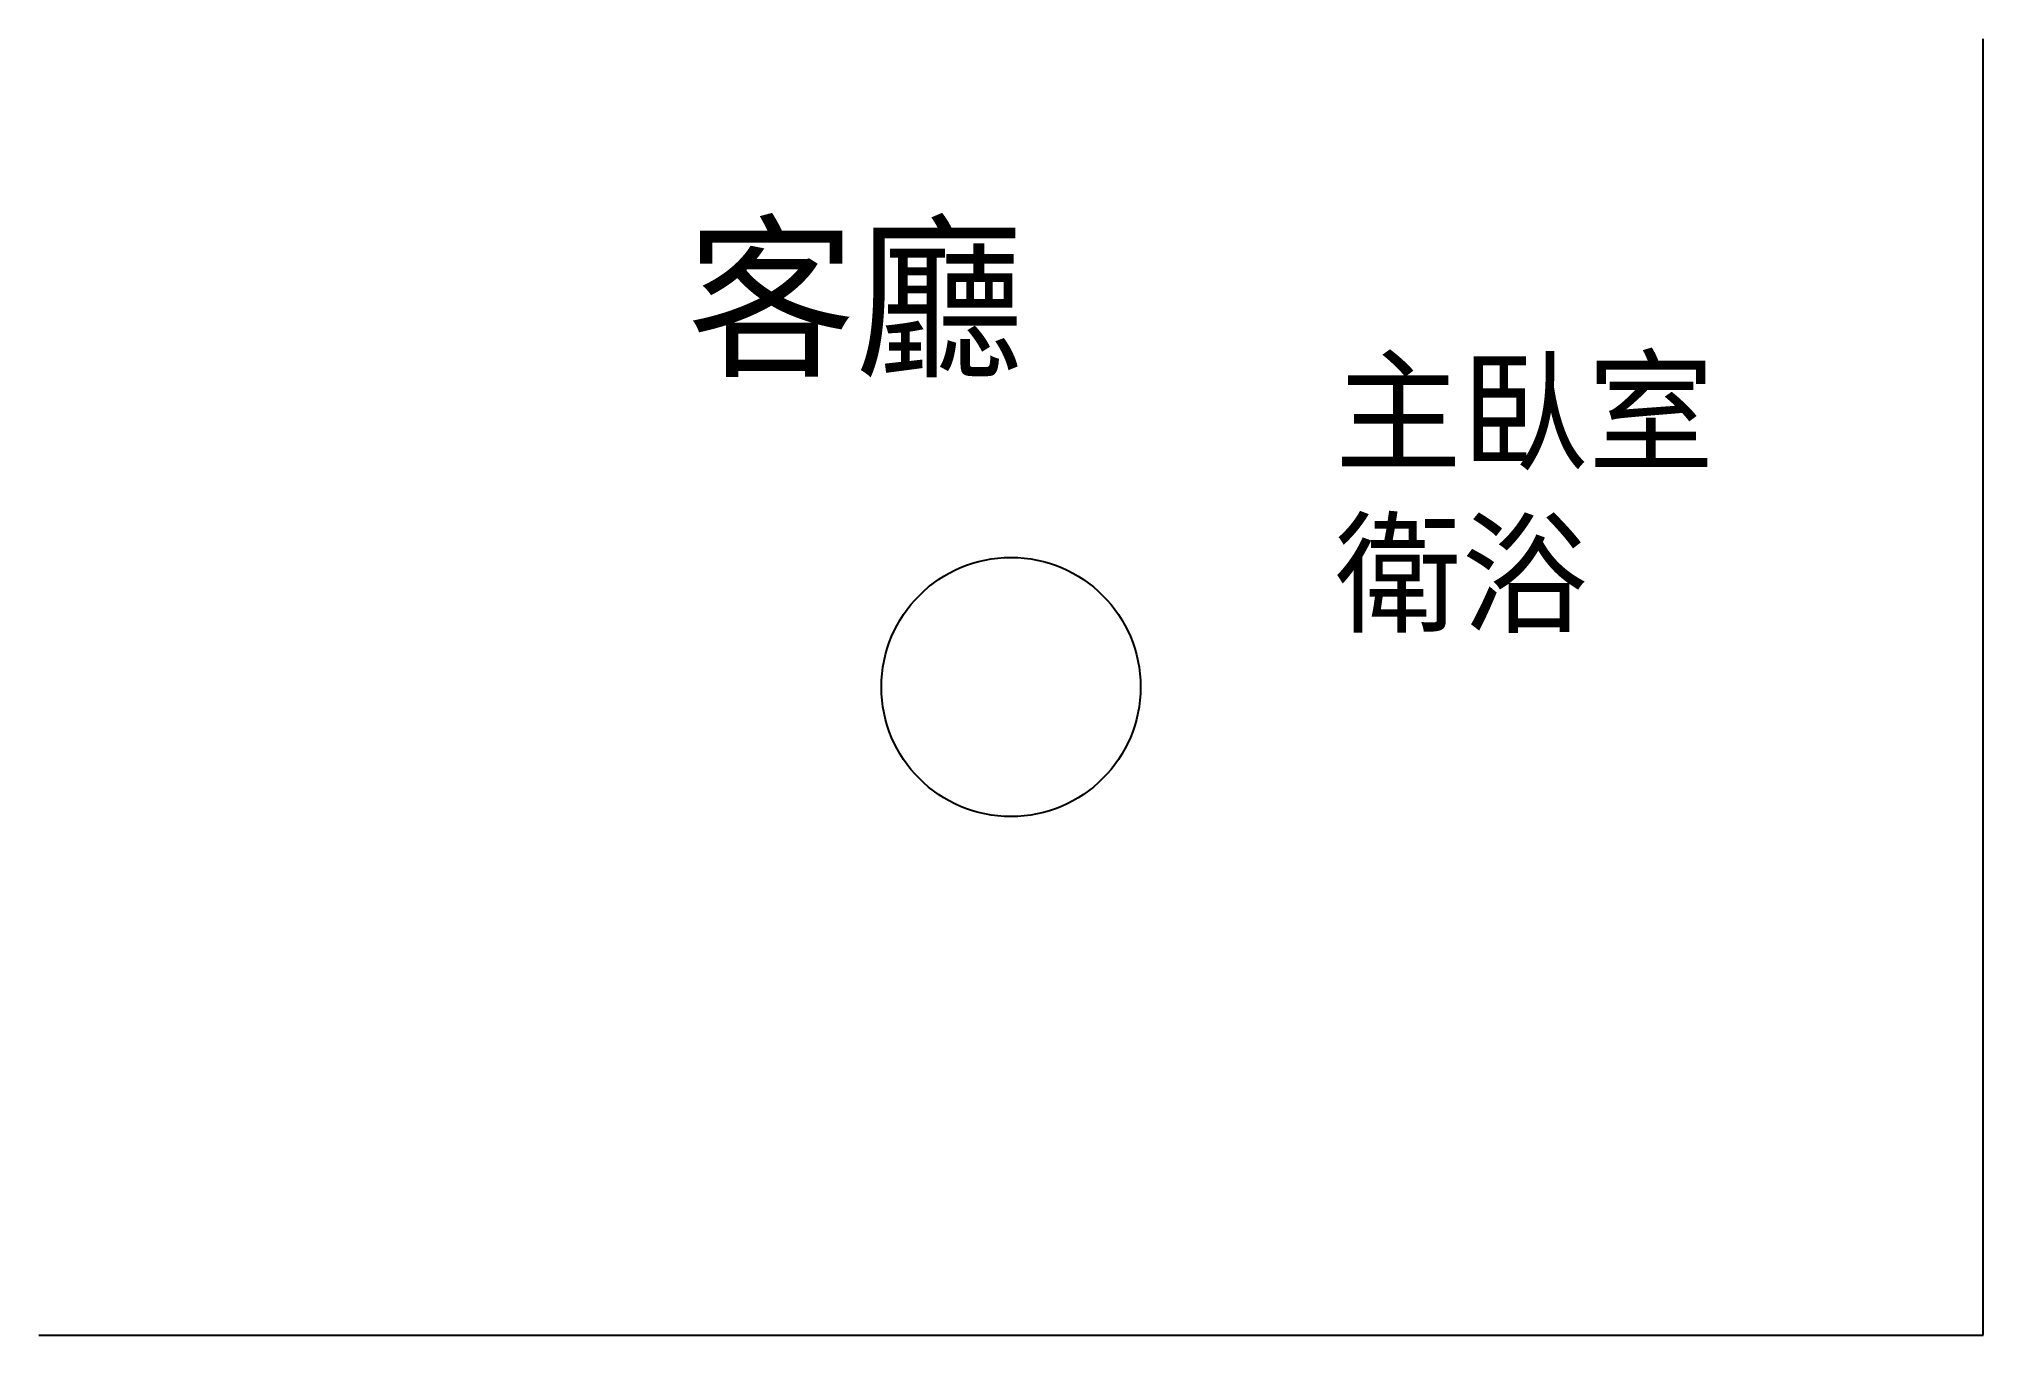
# Model space of a CAD drawing. Header units: millimetres. Extents: x 0 to 3000, y 0 to 2000.
import ezdxf

# ---------------------------------------------------------------- set-up
doc = ezdxf.new("R2010")
doc.units = ezdxf.units.MM
for name, color, linetype in [('家具-沙發', 7, 'Continuous'), ('文字標註', 7, 'Continuous'), ('牆', 7, 'Continuous'), ('門窗', 7, 'Continuous')]:
    doc.layers.add(name, color=color, linetype=linetype)

msp = doc.modelspace()

# ---------------------------------------------------------------- linework, layer by layer
at = {"layer": '家具-沙發'}
msp.add_circle((1500, 1000), 200, dxfattribs=at)
at = {"layer": '牆'}
for p, q in [((3000, 0), (3000, 2000)), ((0, 0), (3000, 0))]:
    msp.add_line(p, q, dxfattribs=at)
at = {"layer": '門窗'}
msp.add_line((500, 0), (1400, 0), dxfattribs=at)

# ---------------------------------------------------------------- texts
at = {"layer": '文字標註'}
msp.add_text('客廳', height=200, dxfattribs=at).set_placement((1000, 1500))
at = {"layer": '文字標註', "insert": (2000, 1500), "char_height": 150, "attachment_point": 1}
msp.add_mtext('主臥室\\P衛浴', dxfattribs=at)

doc.saveas('drawing.dxf')
